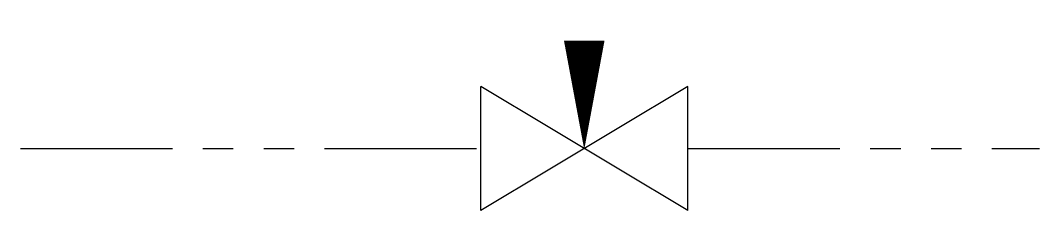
# Model space of a CAD drawing. Extents: x -20768.9 to -20706.1, y -11651.4 to -11639.7.
import ezdxf

# ---------------------------------------------------------------- set-up
doc = ezdxf.new("R2010")
doc.units = 0
doc.header["$MEASUREMENT"] = 0
doc.linetypes.add('PHANTOM2', pattern=[1.25, 0.625, -0.125, 0.125, -0.125, 0.125, -0.125])
doc.layers.get('0').update_dxf_attribs({"color": 3, "linetype": 'CONTINUOUS'})

msp = doc.modelspace()

# ---------------------------------------------------------------- linework, layer by layer
at = {"color": 2}
for p, q in [((-20727.803, -11651.388), (-20740.568, -11643.729)), ((-20727.803, -11643.729), (-20740.568, -11651.388)), ((-20740.568, -11651.388), (-20740.568, -11643.729)), ((-20727.803, -11651.388), (-20727.803, -11643.729))]:
    msp.add_line(p, q, dxfattribs=at)
at = {"color": 1, "linetype": 'PHANTOM2', "ltscale": 15}
for p, q in [((-20768.946, -11647.559), (-20740.568, -11647.559)), ((-20727.803, -11647.559), (-20706.114, -11647.559))]:
    msp.add_line(p, q, dxfattribs=at)
at = {"color": 7}
msp.add_lwpolyline([(-20734.186, -11647.559, 0.025, 2.5, 0), (-20734.186, -11640.911, 2.5, 0.25, 0)], format="xyseb", dxfattribs=at)

doc.saveas('drawing.dxf')
